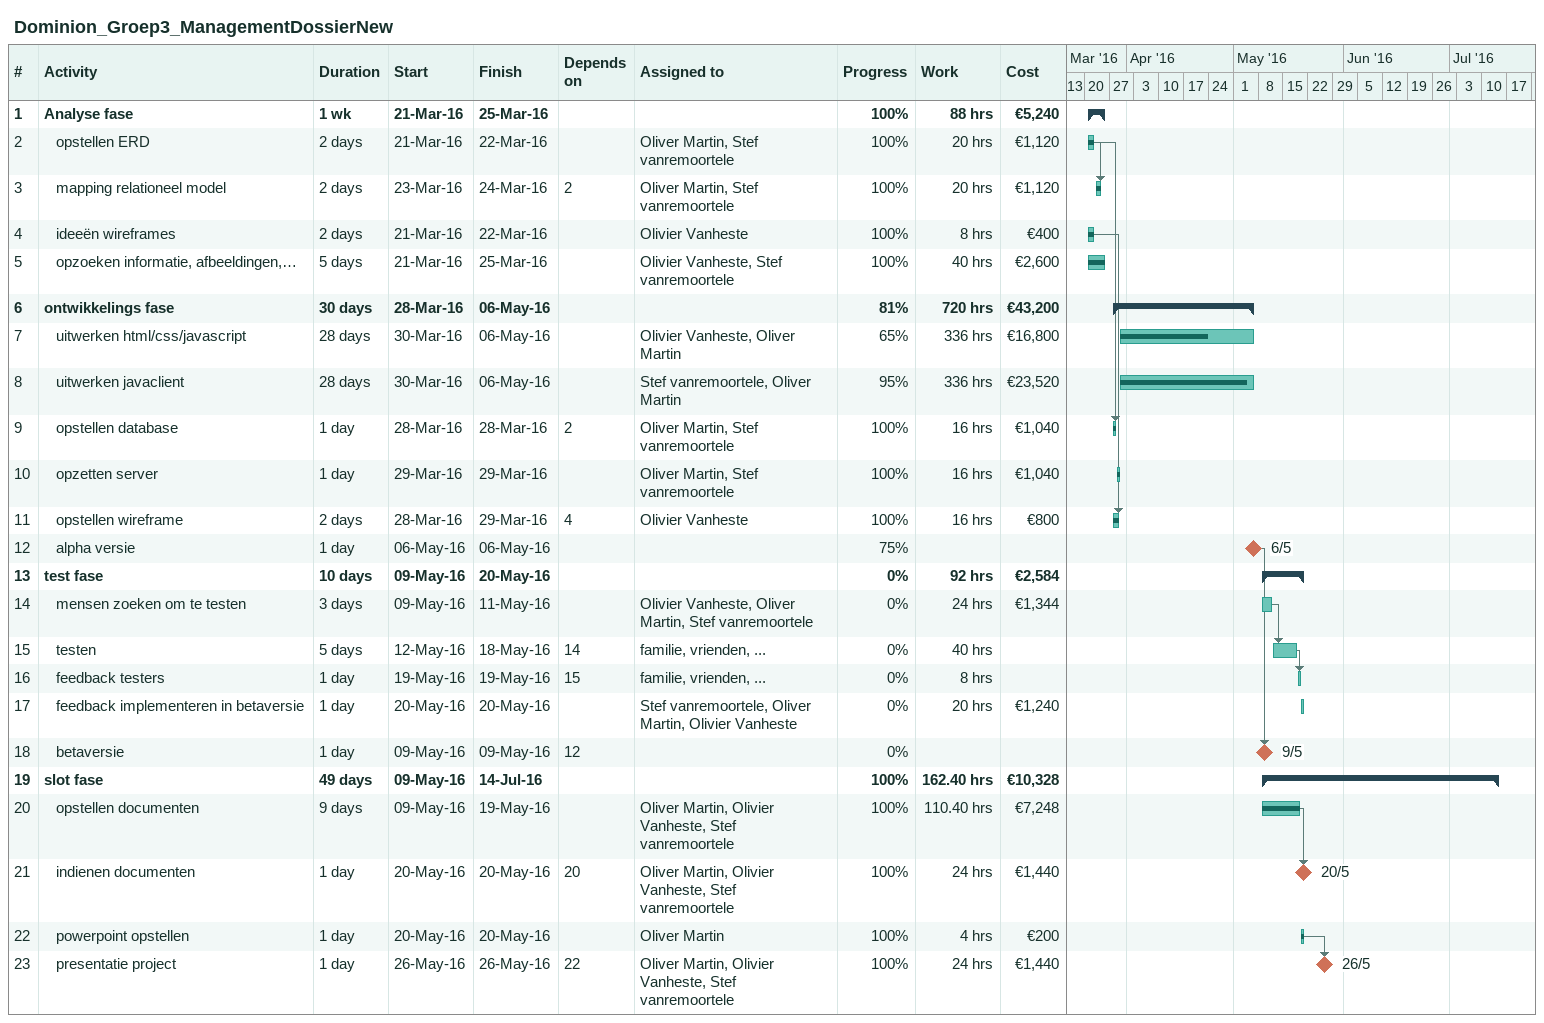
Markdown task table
Dominion_Groep3_ManagementDossierNew

| ID | Level | Task | Duration | Start | Finish | Predecessors | Resources | % complete | Work (h) | Cost (€) |
|---|---|---|---|---|---|---|---|---|---|---|
| 1 | 1 | **Analyse fase** | 1w | 2016-03-21 | 2016-03-25 |  |  | 100 | 88 | 5240 |
| 2 | 2 | opstellen ERD | 2d | 2016-03-21 | 2016-03-22 |  | Oliver Martin, Stef vanremoortele | 100 | 20 | 1120 |
| 3 | 2 | mapping relationeel model | 2d | 2016-03-23 | 2016-03-24 | 2 | Oliver Martin, Stef vanremoortele | 100 | 20 | 1120 |
| 4 | 2 | ideeën wireframes | 2d | 2016-03-21 | 2016-03-22 |  | Olivier Vanheste | 100 | 8 | 400 |
| 5 | 2 | opzoeken informatie, afbeeldingen,… | 5d | 2016-03-21 | 2016-03-25 |  | Olivier Vanheste, Stef vanremoortele | 100 | 40 | 2600 |
| 6 | 1 | **ontwikkelings fase** | 30d | 2016-03-28 | 2016-05-06 |  |  | 81 | 720 | 43200 |
| 7 | 2 | uitwerken html/css/javascript | 28d | 2016-03-30 | 2016-05-06 |  | Olivier Vanheste, Oliver Martin | 65 | 336 | 16800 |
| 8 | 2 | uitwerken javaclient | 28d | 2016-03-30 | 2016-05-06 |  | Stef vanremoortele, Oliver Martin | 95 | 336 | 23520 |
| 9 | 2 | opstellen database | 1d | 2016-03-28 | 2016-03-28 | 2 | Oliver Martin, Stef vanremoortele | 100 | 16 | 1040 |
| 10 | 2 | opzetten server | 1d | 2016-03-29 | 2016-03-29 |  | Oliver Martin, Stef vanremoortele | 100 | 16 | 1040 |
| 11 | 2 | opstellen wireframe | 2d | 2016-03-28 | 2016-03-29 | 4 | Olivier Vanheste | 100 | 16 | 800 |
| 12 | 2 | alpha versie | 1d | 2016-05-06 | 2016-05-06 |  |  | 75 |  |  |
| 13 | 1 | **test fase** | 10d | 2016-05-09 | 2016-05-20 |  |  | 0 | 92 | 2584 |
| 14 | 2 | mensen zoeken om te testen | 3d | 2016-05-09 | 2016-05-11 |  | Olivier Vanheste, Oliver Martin, Stef vanremoortele | 0 | 24 | 1344 |
| 15 | 2 | testen | 5d | 2016-05-12 | 2016-05-18 | 14 | familie, vrienden, ... | 0 | 40 |  |
| 16 | 2 | feedback testers | 1d | 2016-05-19 | 2016-05-19 | 15 | familie, vrienden, ... | 0 | 8 |  |
| 17 | 2 | feedback implementeren in betaversie | 1d | 2016-05-20 | 2016-05-20 |  | Stef vanremoortele, Oliver Martin, Olivier Vanheste | 0 | 20 | 1240 |
| 18 | 2 | betaversie | 1d | 2016-05-09 | 2016-05-09 | 12 |  | 0 |  |  |
| 19 | 1 | **slot fase** | 49d | 2016-05-09 | 2016-07-14 |  |  | 100 | 162.40 | 10328 |
| 20 | 2 | opstellen documenten | 9d | 2016-05-09 | 2016-05-19 |  | Oliver Martin, Olivier Vanheste, Stef vanremoortele | 100 | 110.40 | 7248 |
| 21 | 2 | indienen documenten | 1d | 2016-05-20 | 2016-05-20 | 20 | Oliver Martin, Olivier Vanheste, Stef vanremoortele | 100 | 24 | 1440 |
| 22 | 2 | powerpoint opstellen | 1d | 2016-05-20 | 2016-05-20 |  | Oliver Martin | 100 | 4 | 200 |
| 23 | 2 | presentatie project | 1d | 2016-05-26 | 2016-05-26 | 22 | Oliver Martin, Olivier Vanheste, Stef vanremoortele | 100 | 24 | 1440 |
